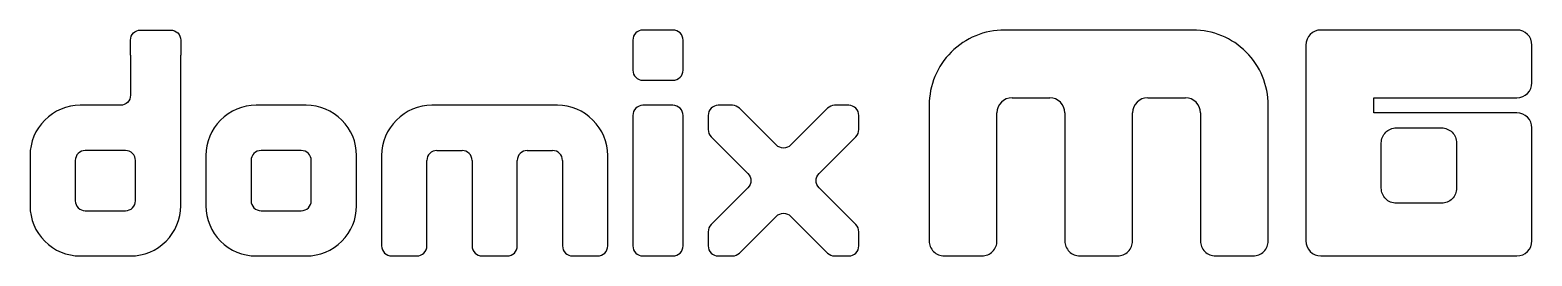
# Model space of a CAD drawing. Extents: x 229 to 528, y 470 to 515.
import ezdxf

# ---------------------------------------------------------------- set-up
doc = ezdxf.new("R2010")
doc.units = 0
doc.header["$MEASUREMENT"] = 0

msp = doc.modelspace()

# ---------------------------------------------------------------- linework, layer by layer
at = {"linetype": 'Continuous'}
for p, q in [((524.73, 515.43), (485.73, 515.43)), ((482.73, 512.43), (482.73, 473.43)), ((527.73, 504.93), (527.73, 512.43)), ((424.23, 501.93), (431.73, 501.93)), ((451.23, 501.93), (458.73, 501.93)), ((496.23, 501.93), (524.73, 501.93)), ((496.23, 498.93), (496.23, 501.93)), ((524.73, 498.93), (496.23, 498.93)), ((527.73, 473.43), (527.73, 495.93)), ((309.73, 491.43), (314.73, 491.43)), ((327.73, 491.43), (332.73, 491.43)), ((485.73, 470.43), (524.73, 470.43))]:
    msp.add_line(p, q, dxfattribs=at)
for points in [[(248.73, 510.43), (248.73, 513.43, -0.414214), (250.73, 515.43), (256.73, 515.43, -0.414214), (258.73, 513.43), (258.73, 510.43)], [(452.73, 515.43), (422.73, 515.43, 0.414214), (407.73, 500.43), (407.73, 473.43, 0.414214), (410.73, 470.43), (418.23, 470.43, 0.414214), (421.23, 473.43), (421.23, 498.93)], [(461.73, 498.93), (461.73, 473.43, 0.414214), (464.73, 470.43), (472.23, 470.43, 0.414214), (475.23, 473.43), (475.23, 500.43, 0.414214), (460.23, 515.43), (452.73, 515.43)], [(248.73, 510.43), (248.73, 502.43, -0.414214), (246.73, 500.43), (238.73, 500.43, 0.414214), (228.73, 490.43), (228.73, 480.43, 0.414214), (238.73, 470.43), (248.73, 470.43, 0.414214), (258.73, 480.43), (258.73, 500.43)], [(328.73, 500.43), (308.73, 500.43, 0.414214), (298.73, 490.43), (298.73, 472.43, 0.414214), (300.73, 470.43), (305.73, 470.43, 0.414214), (307.73, 472.43), (307.73, 489.43)], [(334.73, 489.43), (334.73, 472.43, 0.414214), (336.73, 470.43), (341.73, 470.43, 0.414214), (343.73, 472.43), (343.73, 490.43, 0.414214), (333.73, 500.43), (328.73, 500.43)], [(434.73, 498.93), (434.73, 473.43, 0.414214), (437.73, 470.43), (445.23, 470.43, 0.414214), (448.23, 473.43), (448.23, 498.93)], [(316.73, 489.43), (316.73, 472.43, 0.414214), (318.73, 470.43), (323.73, 470.43, 0.414214), (325.73, 472.43), (325.73, 489.43)]]:
    msp.add_lwpolyline(points, format="xyb", dxfattribs=at)
for points in [[(356.73, 515.43), (350.73, 515.43, 0.414214), (348.73, 513.43), (348.73, 507.43, 0.414214), (350.73, 505.43), (356.73, 505.43, 0.414214), (358.73, 507.43), (358.73, 513.43, 0.414214)], [(273.73, 470.43), (283.73, 470.43, 0.414214), (293.73, 480.43), (293.73, 490.43, 0.414214), (283.73, 500.43), (273.73, 500.43, 0.414214), (263.73, 490.43), (263.73, 480.43, 0.414214)], [(350.73, 470.43), (356.73, 470.43, 0.414214), (358.73, 472.43), (358.73, 498.43, 0.414214), (356.73, 500.43), (350.73, 500.43, 0.414214), (348.73, 498.43), (348.73, 472.43, 0.414214)], [(368.56, 500.43), (365.73, 500.43, 0.414214), (363.73, 498.43), (363.73, 495.6, 0.198912), (364.32, 494.18), (371.66, 486.84, -0.414214), (371.66, 484.01), (364.32, 476.67, 0.198912), (363.73, 475.25), (363.73, 472.43, 0.414214), (365.73, 470.43), (368.56, 470.43, 0.198912), (369.97, 471.01), (377.32, 478.35, -0.414214), (380.14, 478.35), (387.49, 471.01, 0.198912), (388.9, 470.43), (391.73, 470.43, 0.414214), (393.73, 472.43), (393.73, 475.25, 0.198912), (393.14, 476.67), (385.8, 484.01, -0.414214), (385.8, 486.84), (393.14, 494.18, 0.198912), (393.73, 495.6), (393.73, 498.43, 0.414214), (391.73, 500.43), (388.9, 500.43, 0.198912), (387.49, 499.84), (380.14, 492.5, -0.414214), (377.32, 492.5), (369.97, 499.84, 0.198912)], [(497.73, 492.93, -0.414214), (500.73, 495.93), (509.73, 495.93, -0.414214), (512.73, 492.93), (512.73, 483.93, -0.414214), (509.73, 480.93), (500.73, 480.93, -0.414214), (497.73, 483.93)], [(249.73, 481.43), (249.73, 489.43, 0.414214), (247.73, 491.43), (239.73, 491.43, 0.414214), (237.73, 489.43), (237.73, 481.43, 0.414214), (239.73, 479.43), (247.73, 479.43, 0.414214)], [(284.73, 481.43), (284.73, 489.43, 0.414214), (282.73, 491.43), (274.73, 491.43, 0.414214), (272.73, 489.43), (272.73, 481.43, 0.414214), (274.73, 479.43), (282.73, 479.43, 0.414214)]]:
    msp.add_lwpolyline(points, format="xyb", close=True, dxfattribs=at)
msp.add_lwpolyline([(258.73, 500.43), (258.73, 510.43)], dxfattribs=at)
for centre, radius, start, end in [((485.73, 512.43), 3, 90, 180), ((524.73, 512.43), 3, 0, 90), ((524.73, 504.93), 3, 270, 0), ((424.23, 498.93), 3, 90, 180), ((431.73, 498.93), 3, 0, 90), ((451.23, 498.93), 3, 90, 180), ((458.73, 498.93), 3, 0, 90), ((524.73, 495.93), 3, 0, 90), ((309.73, 489.43), 2, 90, 180), ((314.73, 489.43), 2, 0, 90), ((327.73, 489.43), 2, 90, 180), ((332.73, 489.43), 2, 0, 90), ((485.73, 473.43), 3, 180, 270), ((524.73, 473.43), 3, 270, 0)]:
    msp.add_arc(centre, radius, start, end, dxfattribs=at)

doc.saveas('drawing.dxf')
